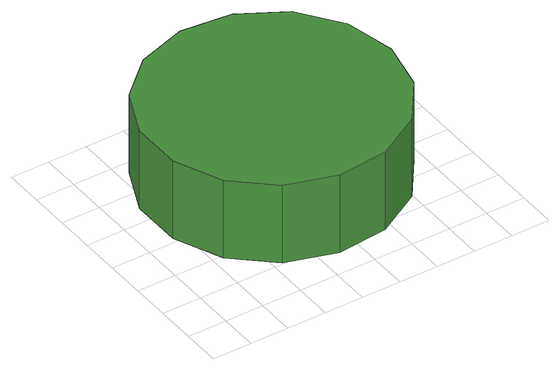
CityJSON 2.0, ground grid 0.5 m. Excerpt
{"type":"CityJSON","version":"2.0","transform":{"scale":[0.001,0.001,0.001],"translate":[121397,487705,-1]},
"CityObjects":{
"tree1":{"type":"SolitaryVegetationObject","attributes":{"function":"something"},"geometry":[{"type":"MultiSurface","lod":"1","boundaries":[[[0,1,2,3,4,5,6,7,8,9,10,11,12,13,14]],[[15,16,17,18,19,20,21,22,23,24,25,26,27,28,29]],[[0,29,28,1]],[[1,28,27,2]],[[2,27,26,3]],[[3,26,25,4]],[[4,25,24,5]],[[5,24,23,6]],[[6,23,22,7]],[[7,22,21,8]],[[8,21,20,9]],[[9,20,19,10]],[[10,19,18,11]],[[11,18,17,12]],[[12,17,16,13]],[[13,16,15,14]],[[14,15,29,0]]]}]}
},
"vertices":[
[3512,1903,1842],[3374,2551,1842],[2984,3087,1842],[2410,3419,1842],[1750,3488,1842],[1120,3283,1842],[627,2840,1842],[358,2234,1842],[358,1571,1842],[627,965,1842],[1120,522,1842],[1750,317,1842],[2410,386,1842],[2984,718,1842],[3374,1254,1842],[3374,1254,757],[2984,718,757],[2410,386,757],[1750,317,757],[1120,522,757],[627,965,757],[358,1571,757],[358,2234,757],[627,2840,757],[1120,3283,757],[1750,3488,757],[2410,3419,757],[2984,3087,757],[3374,2551,757],[3512,1903,757]
]}
